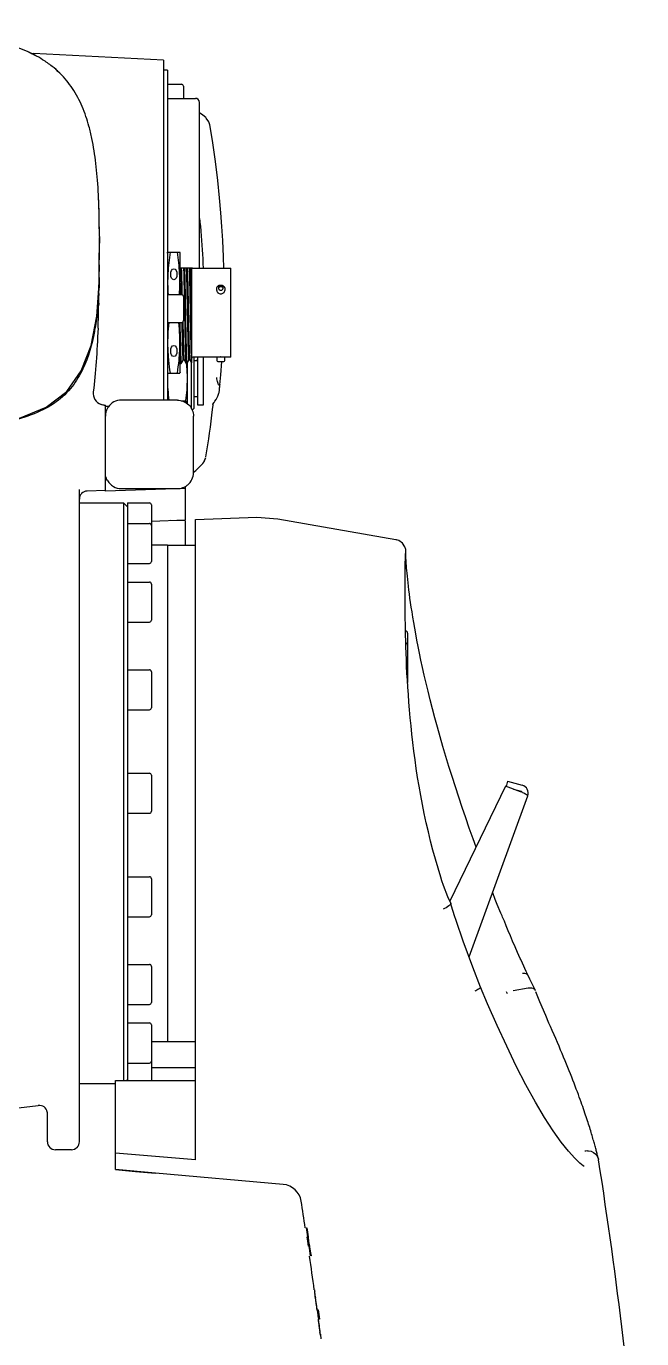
# Model space of a CAD drawing. Header units: millimetres. Extents: x 4086 to 10416, y 123 to 1549.
# Drawn here: x 7395 to 7433.5, y 863 to 945 of the extents above; entities that cross this region are included whole.
import ezdxf

# ---------------------------------------------------------------- set-up
doc = ezdxf.new("R2010")
doc.units = ezdxf.units.MM
doc.layers.add('外形图', color=7, linetype='Continuous')

msp = doc.modelspace()

# ---------------------------------------------------------------- linework, layer by layer
at = {"layer": '外形图', "linetype": 'Continuous'}
for p, q in [((7395.337, 943.258), (7395.346, 943.253)), ((7395.339, 943.257), (7395.337, 943.258)), ((7395.346, 943.253), (7395.339, 943.257)), ((7403.592, 942.827), (7395.481, 943.252)), ((7403.592, 942.827), (7403.592, 921.615)), ((7403.842, 942.202), (7403.592, 942.202)), ((7403.842, 942.202), (7403.842, 921.615)), ((7403.842, 941.327), (7404.717, 941.327)), ((7404.842, 941.202), (7404.842, 940.452)), ((7403.842, 940.452), (7405.592, 940.452)), ((7405.842, 929.855), (7405.842, 940.202)), ((7399.591, 931.827), (7399.591, 931.771)), ((7399.591, 931.771), (7399.591, 931.706)), ((7399.592, 931.827), (7399.592, 931.771)), ((7403.842, 930.798), (7403.855, 930.849)), ((7403.855, 930.849), (7404.622, 930.849)), ((7404.635, 930.798), (7404.622, 930.849)), ((7404.635, 928.202), (7404.635, 930.798)), ((7404.635, 929.878), (7405.387, 929.878)), ((7405.372, 923.966), (7405.372, 929.878)), ((7399.579, 929.268), (7399.578, 929.206)), ((7405.435, 929.855), (7407.81, 929.855)), ((7407.81, 924.299), (7407.81, 929.855)), ((7399.56, 928.607), (7399.56, 928.609)), ((7399.574, 928.955), (7399.573, 928.894)), ((7406.928, 928.466), (7406.928, 928.574)), ((7407.423, 928.574), (7407.423, 928.466)), ((7399.553, 927.66), (7399.551, 927.575)), ((7403.842, 928.202), (7404.717, 928.202)), ((7404.728, 928.202), (7404.728, 928.203)), ((7404.842, 928.077), (7404.842, 926.577)), ((7405.316, 927.236), (7405.322, 926.918)), ((7403.842, 926.452), (7404.717, 926.452)), ((7404.635, 923.356), (7404.635, 926.452)), ((7405.335, 924.555), (7405.335, 926.171)), ((7404.703, 923.904), (7404.839, 924.139)), ((7404.882, 924.139), (7404.838, 924.139)), ((7404.881, 924.141), (7404.881, 924.139)), ((7404.881, 924.139), (7405.017, 923.904)), ((7405.056, 923.904), (7405.192, 924.139)), ((7405.235, 924.139), (7405.191, 924.139)), ((7405.233, 924.141), (7405.234, 924.139)), ((7405.234, 924.139), (7405.353, 923.934)), ((7407.81, 924.299), (7405.435, 924.299)), ((7405.504, 921.106), (7405.504, 924.299)), ((7405.707, 924.076), (7405.729, 924.18)), ((7405.729, 924.299), (7405.729, 921.327)), ((7406.104, 921.327), (7406.104, 924.299)), ((7406.928, 924.299), (7406.928, 924.083)), ((7407.423, 924.083), (7407.423, 924.299)), ((7403.842, 923.356), (7403.855, 923.305)), ((7403.849, 923.325), (7403.849, 923.306)), ((7404.635, 923.356), (7404.622, 923.305)), ((7404.635, 923.954), (7404.665, 923.904)), ((7404.666, 923.902), (7404.665, 923.904)), ((7404.666, 923.902), (7404.702, 923.902)), ((7404.701, 923.902), (7404.702, 923.902)), ((7404.702, 923.902), (7404.703, 923.904)), ((7405.019, 923.902), (7405.017, 923.904)), ((7405.019, 923.902), (7405.054, 923.902)), ((7405.054, 923.902), (7405.056, 923.904)), ((7405.054, 923.902), (7405.054, 923.902)), ((7405.092, 921.394), (7405.092, 923.965)), ((7405.351, 921.077), (7405.351, 923.934)), ((7405.354, 923.934), (7405.353, 923.934)), ((7405.372, 923.966), (7405.354, 923.934)), ((7405.729, 924.071), (7405.504, 924.071)), ((7406.991, 924.02), (7407.359, 924.02)), ((7407.168, 923.188), (7407.233, 924.027)), ((7403.848, 923.29), (7403.847, 923.266)), ((7403.849, 923.306), (7403.848, 923.29)), ((7403.855, 923.305), (7404.622, 923.305)), ((7407.113, 922.562), (7407.168, 923.188)), ((7407.113, 922.581), (7407.114, 922.574)), ((7407.114, 922.574), (7407.114, 922.572)), ((7405.504, 921.833), (7405.729, 921.833)), ((7399.837, 921.308), (7399.698, 921.342)), ((7399.899, 921.302), (7399.837, 921.308)), ((7399.899, 921.302), (7399.967, 921.3)), ((7399.967, 915.933), (7399.967, 921.3)), ((7399.967, 921.241), (7400.183, 921.233)), ((7400.139, 921.177), (7400.14, 921.178)), ((7404.467, 921.615), (7400.967, 921.615)), ((7404.71, 921.581), (7404.993, 921.581)), ((7405.39, 920.992), (7405.504, 921.106)), ((7405.729, 921.327), (7406.104, 921.327)), ((7406.671, 921.349), (7406.671, 921.348)), ((7406.671, 921.348), (7406.672, 921.349)), ((7406.672, 921.349), (7406.676, 921.356)), ((7406.676, 921.356), (7406.686, 921.371)), ((7406.686, 921.371), (7406.757, 921.475)), ((7405.467, 917.089), (7405.467, 920.616)), ((7405.996, 917.6), (7405.996, 917.601)), ((7405.997, 917.601), (7406.049, 917.66)), ((7406.049, 917.66), (7406.112, 917.744)), ((7406.167, 917.84), (7406.236, 918.031)), ((7406.246, 918.084), (7406.247, 918.085)), ((7398.342, 875.327), (7398.342, 916.041)), ((7399.967, 915.979), (7398.824, 915.939)), ((7404.967, 916.108), (7399.967, 915.933)), ((7400.967, 916.092), (7404.467, 916.092)), ((7404.967, 914.152), (7404.967, 916.225)), ((7398.342, 915.202), (7401.092, 915.202)), ((7401.092, 915.202), (7401.092, 879.147)), ((7401.342, 914.952), (7401.092, 915.202)), ((7401.342, 915.202), (7401.342, 914.925)), ((7401.342, 915.202), (7402.717, 915.202)), ((7401.342, 914.925), (7401.342, 913.919)), ((7402.842, 915.077), (7402.842, 913.793)), ((7401.342, 913.918), (7401.342, 913.231)), ((7401.342, 913.918), (7402.717, 913.918)), ((7402.837, 914.053), (7404.967, 914.152)), ((7402.842, 913.793), (7402.842, 911.543)), ((7404.967, 914.074), (7404.04, 914.109)), ((7404.967, 912.568), (7404.967, 914.074)), ((7405.592, 914.165), (7409.435, 914.299)), ((7405.592, 874.186), (7405.592, 914.165)), ((7409.435, 914.299), (7410.738, 914.208)), ((7410.738, 914.208), (7418.115, 912.907)), ((7401.342, 913.231), (7401.342, 910.25)), ((7418.116, 912.907), (7418.149, 912.9)), ((7418.149, 912.9), (7418.159, 912.898)), ((7402.842, 912.577), (7403.842, 912.577)), ((7403.842, 912.577), (7403.842, 881.577)), ((7403.842, 912.568), (7405.592, 912.568)), ((7418.718, 912.02), (7418.718, 912.02)), ((7401.342, 911.418), (7402.717, 911.418)), ((7401.342, 910.26), (7402.717, 910.26)), ((7401.342, 910.25), (7401.342, 909.093)), ((7418.815, 910.804), (7418.799, 910.975)), ((7402.842, 910.135), (7402.842, 907.885)), ((7401.342, 909.093), (7401.342, 904.644)), ((7401.342, 907.76), (7402.717, 907.76)), ((7418.712, 907.202), (7418.717, 907.202)), ((7418.842, 907.077), (7418.842, 906.325)), ((7418.842, 906.325), (7418.842, 903.98)), ((7401.342, 904.785), (7402.717, 904.785)), ((7401.342, 904.644), (7401.342, 903.21)), ((7402.842, 904.66), (7402.842, 902.41)), ((7418.859, 903.692), (7418.832, 904.142)), ((7401.342, 903.21), (7401.342, 897.897)), ((7401.342, 902.285), (7402.717, 902.285)), ((7401.342, 898.327), (7402.717, 898.327)), ((7402.842, 898.202), (7402.842, 895.952)), ((7401.342, 897.896), (7401.342, 896.258)), ((7424.966, 897.515), (7421.489, 890.342)), ((7425.906, 897.173), (7424.966, 897.515)), ((7425.085, 897.824), (7424.999, 897.506)), ((7425.085, 897.824), (7426.006, 897.577)), ((7425.466, 897.333), (7425.909, 897.214)), ((7422.683, 886.857), (7426.347, 896.923)), ((7401.342, 896.258), (7401.342, 890.945)), ((7401.342, 895.827), (7402.717, 895.827)), ((7401.342, 891.869), (7402.717, 891.869)), ((7402.842, 891.744), (7402.842, 889.494)), ((7401.342, 890.945), (7401.342, 889.51)), ((7424.317, 890.447), (7424.167, 890.854)), ((7421.543, 890.219), (7421.546, 890.212)), ((7424.441, 890.127), (7424.317, 890.448)), ((7424.666, 889.601), (7424.441, 890.127)), ((7401.342, 889.51), (7401.342, 885.061)), ((7401.342, 889.369), (7402.717, 889.369)), ((7421.88, 889.123), (7421.782, 889.418)), ((7424.748, 889.419), (7424.666, 889.601)), ((7425.876, 886.766), (7425.712, 887.129)), ((7425.909, 886.693), (7425.876, 886.766)), ((7401.342, 886.395), (7402.717, 886.395)), ((7402.842, 886.27), (7402.842, 884.02)), ((7426.368, 885.694), (7426.247, 885.956)), ((7426.475, 885.477), (7426.366, 885.698)), ((7401.342, 885.061), (7401.342, 883.904)), ((7425.435, 884.77), (7426.368, 884.924)), ((7426.708, 885.007), (7426.475, 885.477)), ((7426.81, 884.805), (7426.708, 885.007)), ((7425.01, 884.7), (7425.061, 884.572)), ((7426.81, 884.805), (7426.816, 884.791)), ((7426.832, 884.751), (7426.816, 884.791)), ((7401.342, 883.904), (7401.342, 880.924)), ((7401.342, 883.895), (7402.717, 883.895)), ((7427.676, 882.73), (7427.47, 883.201)), ((7401.342, 882.737), (7402.717, 882.737)), ((7402.842, 882.612), (7402.842, 880.362)), ((7402.842, 881.577), (7403.842, 881.577)), ((7403.842, 881.586), (7405.592, 881.586)), ((7401.342, 880.924), (7401.342, 880.237)), ((7401.342, 880.237), (7401.342, 879.229)), ((7401.342, 880.237), (7402.717, 880.237)), ((7402.842, 880.362), (7402.842, 879.147)), ((7402.842, 879.948), (7405.592, 879.948)), ((7400.592, 873.583), (7400.592, 879.147)), ((7400.592, 879.147), (7405.592, 879.147)), ((7401.342, 879.202), (7401.286, 879.147)), ((7401.342, 879.229), (7401.342, 879.147)), ((7398.342, 878.952), (7400.592, 878.952)), ((7396.342, 875.327), (7396.342, 877.18)), ((7397.842, 874.827), (7396.842, 874.827)), ((7405.592, 874.186), (7400.592, 874.604)), ((7430.63, 874.775), (7430.613, 874.84)), ((7430.662, 874.651), (7430.63, 874.775)), ((7430.761, 874.262), (7430.712, 874.457)), ((7430.761, 874.262), (7430.77, 874.22)), ((7400.592, 873.583), (7401.841, 873.473)), ((7403.092, 873.364), (7400.592, 873.583)), ((7401.841, 873.473), (7403.092, 873.364)), ((7403.092, 873.358), (7403.092, 873.364)), ((7411.075, 872.66), (7403.092, 873.358)), ((7412.538, 869.952), (7412.55, 869.952)), ((7412.55, 869.952), (7412.588, 869.669)), ((7412.616, 869.115), (7412.571, 869.395)), ((7412.583, 869.578), (7412.614, 869.39)), ((7412.588, 869.669), (7412.625, 869.386)), ((7412.649, 869.115), (7412.603, 869.395)), ((7412.625, 869.386), (7412.629, 869.359)), ((7412.629, 869.359), (7412.663, 869.102)), ((7412.658, 868.811), (7412.616, 869.115)), ((7412.625, 869.102), (7412.63, 869.072)), ((7412.69, 868.811), (7412.649, 869.115)), ((7412.663, 869.102), (7412.713, 868.803)), ((7412.701, 868.807), (7412.727, 868.606)), ((7412.767, 868.404), (7412.701, 868.807)), ((7412.713, 868.803), (7412.718, 868.768)), ((7412.718, 868.768), (7412.763, 868.503)), ((7412.77, 868.202), (7412.73, 868.507)), ((7412.763, 868.503), (7412.813, 868.202)), ((7412.8, 868.202), (7412.767, 868.404)), ((7412.773, 868.202), (7412.77, 868.202)), ((7412.813, 868.202), (7412.8, 868.202)), ((7413.064, 865.74), (7413.051, 865.839)), ((7413.081, 865.617), (7413.064, 865.74)), ((7413.142, 865.216), (7413.132, 865.285)), ((7413.181, 864.899), (7413.181, 864.898)), ((7413.192, 864.818), (7413.181, 864.899)), ((7413.215, 864.827), (7413.264, 864.827)), ((7413.24, 864.636), (7413.215, 864.827)), ((7413.341, 864.252), (7413.291, 864.252))]:
    msp.add_line(p, q, dxfattribs=at)
for points in [[(7406.239, 939.248), (7406.05, 939.403), (7405.842, 939.553)], [(7406.495, 938.799), (7406.434, 938.993), (7406.27, 939.219), (7406.239, 939.248)], [(7407.367, 929.855), (7407.347, 930.555), (7407.3, 931.579), (7407.246, 932.455), (7407.182, 933.301), (7407.098, 934.249), (7406.987, 935.315), (7406.841, 936.501), (7406.653, 937.823), (7406.495, 938.799)], [(7390.538, 919.747), (7392.617, 920.041), (7394.6, 920.494), (7396.271, 921.165), (7397.568, 922.152), (7398.46, 923.446), (7399.074, 925.031), (7399.425, 926.848), (7399.56, 928.607)], [(7406.757, 921.475), (7406.808, 921.553), (7406.879, 921.664), (7406.942, 921.772), (7406.987, 921.86), (7407.018, 921.93), (7407.04, 921.989), (7407.057, 922.042), (7407.07, 922.092), (7407.08, 922.144), (7407.089, 922.197), (7407.096, 922.255), (7407.101, 922.319), (7407.105, 922.387), (7407.109, 922.454), (7407.111, 922.518), (7407.113, 922.564)], [(7406.665, 921.039), (7406.695, 921.29), (7406.701, 921.338), (7406.705, 921.365), (7406.709, 921.388), (7406.712, 921.407), (7406.713, 921.41)], [(7405.458, 917.1), (7405.61, 917.225), (7405.996, 917.6)], [(7406.11, 917.742), (7406.114, 917.748), (7406.133, 917.778), (7406.149, 917.806)], [(7406.149, 917.806), (7406.163, 917.833), (7406.174, 917.859), (7406.184, 917.882), (7406.192, 917.904), (7406.199, 917.923), (7406.205, 917.94), (7406.21, 917.956)], [(7406.21, 917.956), (7406.214, 917.969), (7406.217, 917.981), (7406.219, 917.991), (7406.224, 918.009)], [(7406.224, 918.009), (7406.225, 918.012), (7406.225, 918.012)], [(7418.674, 912.466), (7418.533, 912.68), (7418.295, 912.851), (7418.159, 912.898)], [(7418.736, 912.195), (7418.726, 912.29), (7418.674, 912.466)], [(7418.692, 910.677), (7418.694, 910.849), (7418.695, 911.008), (7418.697, 911.156), (7418.699, 911.292), (7418.7, 911.415), (7418.702, 911.528), (7418.704, 911.628), (7418.706, 911.717), (7418.708, 911.794), (7418.71, 911.86), (7418.713, 911.916), (7418.715, 911.961), (7418.718, 911.996), (7418.719, 912.022), (7418.721, 912.037)], [(7418.755, 911.533), (7418.748, 911.64), (7418.742, 911.734), (7418.739, 911.815), (7418.736, 911.883), (7418.735, 911.941), (7418.735, 911.987), (7418.735, 912.025), (7418.736, 912.057), (7418.737, 912.113)], [(7418.737, 912.113), (7418.737, 912.146), (7418.736, 912.195)], [(7418.799, 910.975), (7418.786, 911.134), (7418.774, 911.279), (7418.763, 911.413), (7418.755, 911.533)], [(7418.738, 906.21), (7418.727, 906.586), (7418.717, 906.949), (7418.709, 907.299), (7418.703, 907.637), (7418.698, 907.961), (7418.694, 908.272), (7418.691, 908.571), (7418.689, 908.856), (7418.688, 909.128), (7418.687, 909.387), (7418.687, 909.634), (7418.688, 909.867), (7418.689, 910.088), (7418.69, 910.297), (7418.691, 910.493), (7418.692, 910.677)], [(7418.928, 909.762), (7418.9, 909.996), (7418.875, 910.216), (7418.852, 910.425), (7418.832, 910.621), (7418.815, 910.804)], [(7423.121, 893.71), (7422.932, 894.238), (7422.699, 894.895), (7422.472, 895.547), (7422.251, 896.193), (7422.037, 896.837), (7421.828, 897.478), (7421.623, 898.116), (7421.425, 898.749), (7421.235, 899.376), (7421.052, 899.995), (7420.876, 900.604), (7420.708, 901.202), (7420.548, 901.786), (7420.397, 902.354), (7420.255, 902.906), (7420.122, 903.441), (7419.997, 903.957), (7419.882, 904.453), (7419.775, 904.928), (7419.677, 905.384), (7419.585, 905.821), (7419.501, 906.239), (7419.423, 906.639), (7419.352, 907.023), (7419.286, 907.389), (7419.226, 907.738), (7419.17, 908.072), (7419.12, 908.39), (7419.074, 908.692), (7419.032, 908.981), (7418.994, 909.255), (7418.959, 909.515), (7418.928, 909.762)], [(7418.832, 904.142), (7418.807, 904.58), (7418.786, 905.006), (7418.768, 905.419), (7418.752, 905.821), (7418.738, 906.21)], [(7420.99, 891.607), (7420.918, 891.832), (7420.747, 892.39), (7420.583, 892.954), (7420.427, 893.522), (7420.28, 894.092), (7420.14, 894.664), (7420.009, 895.236), (7419.886, 895.808), (7419.771, 896.378), (7419.664, 896.945), (7419.565, 897.509), (7419.473, 898.068), (7419.388, 898.621), (7419.31, 899.168), (7419.238, 899.708), (7419.172, 900.239), (7419.113, 900.763), (7419.058, 901.277), (7419.009, 901.781), (7418.965, 902.275), (7418.926, 902.758), (7418.891, 903.231), (7418.859, 903.692)], [(7421.543, 890.219), (7421.366, 890.619), (7421.093, 891.309), (7420.99, 891.607)], [(7421.782, 889.418), (7421.595, 890.034), (7421.546, 890.212)], [(7423.389, 884.971), (7422.913, 886.227), (7422.322, 887.85), (7421.88, 889.123)], [(7424.891, 889.087), (7424.779, 889.348), (7424.748, 889.42)], [(7425.712, 887.129), (7425.555, 887.487), (7425.405, 887.837), (7425.264, 888.175), (7425.131, 888.497), (7425.007, 888.802), (7424.891, 889.087)], [(7426.247, 885.956), (7426.012, 886.469), (7425.909, 886.693)], [(7429.877, 873.778), (7429.884, 873.775), (7429.817, 873.816), (7429.598, 873.99), (7429.281, 874.299), (7428.892, 874.735), (7428.443, 875.299), (7427.943, 875.998), (7427.4, 876.835), (7426.826, 877.8), (7426.235, 878.874), (7425.636, 880.04), (7425.033, 881.282), (7424.431, 882.584), (7423.833, 883.933), (7423.389, 884.971)], [(7427.47, 883.201), (7427.112, 884.057), (7426.864, 884.673)], [(7430.613, 874.84), (7430.595, 874.908), (7430.576, 874.979), (7430.556, 875.051), (7430.536, 875.126), (7430.515, 875.203), (7430.492, 875.283), (7430.469, 875.365), (7430.445, 875.449), (7430.421, 875.535), (7430.395, 875.624), (7430.368, 875.714), (7430.34, 875.807), (7430.312, 875.903), (7430.282, 876), (7430.251, 876.1), (7430.22, 876.202), (7430.187, 876.307), (7430.153, 876.414), (7430.118, 876.524), (7430.081, 876.636), (7430.043, 876.752), (7430.004, 876.87), (7429.964, 876.991), (7429.921, 877.116), (7429.877, 877.244), (7429.832, 877.377), (7429.784, 877.513), (7429.734, 877.654), (7429.682, 877.8), (7429.628, 877.951), (7429.57, 878.108), (7429.511, 878.271), (7429.448, 878.439), (7429.382, 878.614), (7429.314, 878.794), (7429.243, 878.978), (7429.169, 879.167), (7429.094, 879.36), (7429.016, 879.557), (7428.936, 879.758), (7428.854, 879.962), (7428.769, 880.17), (7428.682, 880.383), (7428.592, 880.6), (7428.5, 880.821), (7428.405, 881.048), (7428.307, 881.279), (7428.206, 881.516), (7428.101, 881.758), (7427.994, 882.005), (7427.883, 882.259), (7427.769, 882.518), (7427.676, 882.73)], [(7382.091, 876.548), (7386.867, 876.719), (7392.416, 877.184), (7395.775, 877.584)], [(7430.712, 874.455), (7430.691, 874.539), (7430.677, 874.594), (7430.662, 874.651)], [(7430.775, 874.192), (7430.772, 874.207), (7430.77, 874.22)]]:
    msp.add_lwpolyline(points, dxfattribs=at)
for centre, radius, start, end in [((7391.569, 935.529), 8.598, 64.0093, 65.46808), ((7391.589, 935.571), 8.552, 64.19672, 64.99566), ((7391.658, 935.713), 8.394, 63.97587, 64.1949), ((7395.52, 944.001), 0.75, 256.1381, 267), ((7391.83, 936.06), 8.007, 61.70877, 64.00296), ((7391.731, 935.861), 8.229, 63.06015, 63.97816), ((7391.855, 936.105), 7.955, 62.07122, 63.0613), ((7392.913, 937.736), 6.006, 46.02864, 48.91938), ((7404.717, 941.202), 0.125, 0, 90), ((7405.592, 940.202), 0.25, 0, 90), ((7351.582, 932.141), 48.008, 0.77263, 2.35031), ((7351.432, 932.137), 48.158, 0.77436, 2.30602), ((7334.978, 931.862), 64.613, 0.13226, 0.82161), ((7385.04, 930.252), 20.997, 7.58613, 7.77757), ((7382.634, 929.947), 23.422, 5.40109, 7.54832), ((7165.555, 931.671), 234.037, 359.41158, 0.02435), ((7326.355, 931.828), 73.236, 359.99943, 0.14305), ((7170.804, 931.715), 228.787, 359.58341, 359.92631), ((7405.435, 929.919), 0.0635, 220.48574, 270), ((7369.873, 929.65), 29.708, 357.98721, 359.14317), ((7162.913, 931.877), 236.679, 359.29266, 359.4578), ((7293.832, 930.089), 105.749, 357.84282, 359.19678), ((7371.779, 929.586), 27.801, 357.29726, 357.98126), ((7271.223, 930.532), 128.362, 358.71802, 359.14171), ((7249.091, 930.882), 150.497, 359.13374, 359.26673), ((7199.115, 923.977), 205.656, 1.17751, 1.3776), ((7229.291, 924.648), 175.517, 1.15625, 1.39528), ((7407.113, 928.574), 0.186, 179.48161, 180), ((7407.141, 928.48), 0.217, 216.65248, 221.41788), ((7407.145, 928.483), 0.222, 221.40266, 222.18356), ((7407.149, 928.487), 0.228, 222.1965, 228.6827), ((7407.141, 928.574), 0.115, 159.42479, 171.69475), ((7407.209, 928.574), 0.115, 8.3468, 20.55238), ((7407.2, 928.488), 0.229, 311.35199, 317.77987), ((7407.205, 928.483), 0.222, 317.81851, 318.58535), ((7407.209, 928.48), 0.217, 318.57144, 323.10232), ((7407.238, 928.574), 0.185, 359.47988, 0.00173), ((7304.648, 929.746), 94.928, 357.84192, 358.68966), ((7404.717, 928.077), 0.125, 0, 90), ((7387.04, 928.177), 12.466, 349.45241, 350.5725), ((7404.717, 926.577), 0.125, 270, 0), ((7405.435, 924.236), 0.0635, 90, 180), ((7407.179, 921.459), 2.848, 93.40862, 93.54307), ((7407.176, 921.522), 2.784, 92.89445, 93.40855), ((7407.176, 921.504), 2.802, 92.45113, 92.89367), ((7407.176, 921.522), 2.785, 92.04779, 92.45183), ((7407.175, 921.53), 2.777, 91.64928, 92.04599), ((7407.176, 921.525), 2.781, 91.05695, 91.65076), ((7407.175, 921.516), 2.791, 90.0033, 91.05167), ((7407.175, 921.518), 2.788, 88.94792, 89.99715), ((7407.175, 921.542), 2.764, 88.34752, 88.94481), ((7407.175, 921.519), 2.787, 87.95478, 88.34999), ((7407.175, 921.533), 2.774, 87.54683, 87.95308), ((7407.174, 921.5), 2.806, 87.10679, 87.54798), ((7407.175, 921.527), 2.78, 86.59115, 87.10595), ((7407.172, 921.471), 2.835, 86.45659, 86.59175), ((7406.991, 924.083), 0.0635, 180, 270), ((7407.359, 924.083), 0.0635, 270, 0), ((7399.956, 922.046), 0.749, 172.9447, 249.85027), ((7400.965, 920.616), 0.999, 149.99218, 179.99909), ((7400.966, 920.615), 0.999, 145.80768, 149.99225), ((7400.966, 920.615), 1, 89.99501, 145.71513), ((7401.658, 920.685), 3.454, 12.60169, 15.0362), ((7344.592, 928.327), 62.5, 350.56727, 353.30341), ((7405.47, 918.166), 0.768, 319.09688, 326.62105), ((7405.515, 918.163), 0.728, 325.37281, 333.63964), ((7405.532, 918.155), 0.709, 333.62097, 340.50914), ((7405.555, 918.147), 0.684, 340.50717, 342.84949), ((7404.47, 917.09), 0.997, 309.90939, 359.98348), ((7400.966, 917.092), 1, 210.09544, 270.0255), ((7404.465, 917.101), 1.01, 270.07277, 289.87949), ((7404.466, 917.095), 1.003, 289.96502, 299.92802), ((7404.466, 917.093), 1.002, 299.94749, 309.92125), ((7402.717, 915.077), 0.125, 0, 90), ((7402.717, 913.793), 0.125, 0, 90), ((7402.717, 911.543), 0.125, 270, 0), ((7402.717, 910.135), 0.125, 0, 90), ((7402.717, 907.885), 0.125, 270, 0), ((7418.717, 907.077), 0.125, 0, 90), ((7418.717, 906.325), 0.125, 0, 83.33392), ((7402.717, 904.66), 0.125, 0, 90), ((7402.717, 902.41), 0.125, 270, 0), ((7402.717, 898.202), 0.125, 0, 90), ((7424.91, 894.437), 2.911, 68.17283, 70.00544), ((7425.877, 897.094), 0.125, 21.7324, 75), ((7424.974, 894.597), 2.739, 67.38329, 68.1714), ((7425.877, 897.094), 0.5, 340, 75), ((7402.717, 895.952), 0.125, 270, 0), ((7402.717, 891.744), 0.125, 0, 90), ((7402.717, 889.494), 0.125, 270, 0), ((7402.717, 886.27), 0.125, 0, 90), ((7402.717, 884.02), 0.125, 270, 0), ((7402.717, 882.612), 0.125, 0, 90), ((7402.717, 880.362), 0.125, 270, 0), ((7395.842, 877.089), 0.5, 10.30053, 97.59741), ((7396.842, 875.327), 0.5, 180, 270), ((7397.842, 875.327), 0.5, 270, 0), ((7430.162, 874.109), 0.619, 14.27842, 30.34405), ((7105.943, 823.588), 328.75, 4.94049, 8.8546), ((7410.966, 871.415), 1.25, 8.91128, 85), ((7105.943, 823.588), 310, 8.60279, 8.91128), ((7105.943, 823.588), 310, 7.88009, 8.26868), ((7391.469, 862.62), 21.83, 8.42687, 8.82711), ((7374.953, 860.154), 38.529, 7.97118, 8.45495), ((7369.865, 859.44), 43.667, 7.73943, 7.97379), ((7373.578, 859.937), 39.92, 7.38436, 7.75014), ((7382.082, 861.042), 31.339, 7.39958, 7.65319), ((7393.937, 862.583), 19.385, 7.15979, 7.3967), ((7383.392, 861.21), 30.025, 6.97722, 7.38165), ((7405.925, 864.085), 7.303, 6.70932, 7.18981), ((7375.291, 859.045), 38.335, 7.62629, 7.80157), ((7359.258, 856.897), 54.512, 7.48966, 7.62833), ((7365.784, 857.73), 47.94, 7.48799, 7.69662), ((7365.635, 857.716), 48.083, 7.1979, 7.51273), ((7364.183, 857.501), 49.558, 6.95532, 7.50942), ((7386.774, 860.391), 26.775, 6.96553, 7.18596), ((7398.187, 861.782), 15.278, 6.69319, 6.9772), ((7375.398, 858.879), 38.258, 6.64122, 6.94036)]:
    msp.add_arc(centre, radius, start, end, dxfattribs=at)
for centre in [(7404.242, 929.474), (7404.242, 924.68)]:
    msp.add_ellipse(centre, major_axis=(0, 0.341), ratio=0.57735, dxfattribs=at)
for points, knots in [([(7399.592, 931.827), (7399.592, 932.491), (7399.573, 933.803), (7399.475, 935.589), (7399.315, 936.951), (7399.128, 937.973), (7398.956, 938.685), (7398.752, 939.348), (7398.522, 939.947), (7398.242, 940.531), (7397.921, 941.068), (7397.548, 941.572), (7397.128, 942.031), (7396.631, 942.469), (7396.102, 942.842), (7395.534, 943.167), (7394.951, 943.443), (7394.281, 943.703), (7393.552, 943.93), (7392.741, 944.134), (7391.865, 944.309), (7390.868, 944.465), (7389.468, 944.632), (7387.493, 944.786), (7383.798, 944.934), (7380.353, 944.952), (7377.717, 944.952)], [0, 0, 0, 0, 9292.009648, 19358.320017, 29424.630404, 34659.111797, 40329.79998, 45161.628974, 50396.110367, 55630.59176, 61301.279943, 66535.761353, 72206.449536, 77877.137719, 84020.383246, 88852.212223, 94086.693615, 99321.175026, 104991.863209, 110226.344602, 115897.032784, 121567.720967, 127710.966494, 138616.13607, 150430.069797, 175042.431692, 175042.431692, 175042.431692, 175042.431692]), ([(7404.011, 930.849), (7403.978, 930.63), (7403.919, 930.191), (7403.863, 929.529), (7403.849, 928.865), (7403.867, 928.423), (7403.882, 928.202)], [0, 0, 0, 0, 8269.785568, 16528.354212, 24780.531877, 33033.896404, 33033.896404, 33033.896404, 33033.896404]), ([(7404.595, 928.202), (7404.61, 928.423), (7404.628, 928.865), (7404.613, 929.529), (7404.558, 930.191), (7404.499, 930.63), (7404.465, 930.849)], [0, 0, 0, 0, 8261.682092, 16522.176126, 24789.06758, 33067.187262, 33067.187262, 33067.187262, 33067.187262]), ([(7404.679, 929.878), (7404.681, 929.853), (7404.684, 929.8), (7404.689, 929.675), (7404.696, 929.485), (7404.704, 929.22), (7404.71, 929.026), (7404.712, 928.922)], [0, 0, 0, 0, 3093.283495, 6808.23741, 16016.653248, 27430.069968, 40805.301669, 40805.301669, 40805.301669, 40805.301669]), ([(7404.756, 928.922), (7404.754, 929.026), (7404.749, 929.22), (7404.74, 929.538), (7404.731, 929.753), (7404.723, 929.878)], [0, 0, 0, 0, 8647.374755, 16026.310768, 26382.092513, 26382.092513, 26382.092513, 26382.092513]), ([(7404.893, 929.07), (7404.891, 929.149), (7404.888, 929.3), (7404.882, 929.515), (7404.876, 929.705), (7404.872, 929.823), (7404.87, 929.878)], [0, 0, 0, 0, 9737.300699, 18556.809, 26367.338206, 33090.482144, 33090.482144, 33090.482144, 33090.482144]), ([(7404.906, 929.878), (7404.909, 929.784), (7404.916, 929.574), (7404.925, 929.229), (7404.934, 928.827), (7404.943, 928.377), (7404.952, 927.893), (7404.961, 927.388), (7404.97, 926.874), (7404.979, 926.365), (7404.988, 925.876), (7404.996, 925.486), (7405.002, 925.193), (7405.006, 924.991), (7405.011, 924.803), (7405.015, 924.631), (7405.02, 924.475), (7405.025, 924.336), (7405.029, 924.215), (7405.033, 924.127), (7405.036, 924.066), (7405.039, 924.027), (7405.041, 923.994), (7405.043, 923.966), (7405.045, 923.943), (7405.047, 923.925), (7405.049, 923.914), (7405.051, 923.907), (7405.052, 923.905), (7405.052, 923.904)], [0, 0, 0, 0, 9357.659236, 20952.245928, 34474.888829, 49565.083222, 65820.393916, 82807.214295, 100072.353036, 117155.205117, 133600.07533, 148968.333987, 156119.407264, 162850.124337, 169116.21105, 174875.312745, 180089.302414, 184723.442332, 188746.509427, 192132.516774, 193579.007826, 194858.173806, 195968.125812, 196907.022788, 197673.180378, 198265.862264, 198685.34063, 198830.743782, 198934.276699, 198934.276699, 198934.276699, 198934.276699]), ([(7405.174, 924.277), (7405.172, 924.303), (7405.169, 924.361), (7405.163, 924.5), (7405.155, 924.711), (7405.147, 925.008), (7405.136, 925.427), (7405.124, 925.968), (7405.111, 926.624), (7405.099, 927.305), (7405.086, 927.973), (7405.073, 928.591), (7405.062, 929.059), (7405.052, 929.382), (7405.046, 929.579), (7405.039, 929.74), (7405.035, 929.836), (7405.032, 929.878)], [0, 0, 0, 0, 1590.489588, 3522.166088, 8358.34934, 14388.942522, 21464.263394, 33645.476872, 47096.74018, 61067.338642, 74777.441343, 87461.79514, 98412.61909, 103042.129756, 107018.941823, 110287.143934, 112801.512825, 112801.512825, 112801.512825, 112801.512825]), ([(7405.076, 929.878), (7405.078, 929.851), (7405.081, 929.793), (7405.087, 929.655), (7405.095, 929.443), (7405.103, 929.146), (7405.114, 928.728), (7405.125, 928.186), (7405.138, 927.531), (7405.151, 926.85), (7405.164, 926.182), (7405.177, 925.563), (7405.188, 925.096), (7405.197, 924.772), (7405.204, 924.575), (7405.21, 924.414), (7405.215, 924.318), (7405.218, 924.277)], [0, 0, 0, 0, 1590.522355, 3522.195653, 8358.470647, 14389.19189, 21464.637945, 33645.973319, 47097.410683, 61068.229008, 74778.578505, 87463.136037, 98414.022424, 103043.708108, 107020.537143, 110288.765461, 112803.215092, 112803.215092, 112803.215092, 112803.215092]), ([(7405.335, 924.555), (7405.33, 924.74), (7405.32, 925.151), (7405.306, 925.814), (7405.293, 926.556), (7405.279, 927.329), (7405.266, 928.087), (7405.252, 928.783), (7405.24, 929.303), (7405.231, 929.656), (7405.226, 929.808), (7405.223, 929.878)], [0, 0, 0, 0, 7256.161543, 16106.843416, 26003.098475, 36331.271931, 46450.764942, 55733.881836, 63605.100789, 66854.380621, 69576.410456, 69576.410456, 69576.410456, 69576.410456]), ([(7405.258, 929.878), (7405.261, 929.806), (7405.266, 929.648), (7405.276, 929.281), (7405.288, 928.74), (7405.302, 928.017), (7405.311, 927.504), (7405.316, 927.236)], [0, 0, 0, 0, 3327.607071, 7315.722358, 17000.898283, 28417.404189, 40812.907681, 40812.907681, 40812.907681, 40812.907681]), ([(7405.017, 923.904), (7405.017, 923.904), (7405.016, 923.906), (7405.015, 923.911), (7405.013, 923.919), (7405.011, 923.932), (7405.009, 923.949), (7405.007, 923.969), (7405.006, 923.993), (7405.004, 924.021), (7405.001, 924.066), (7404.998, 924.13), (7404.994, 924.218), (7404.99, 924.32), (7404.986, 924.435), (7404.982, 924.563), (7404.978, 924.702), (7404.974, 924.854), (7404.969, 925.076), (7404.963, 925.376), (7404.955, 925.76), (7404.947, 926.169), (7404.939, 926.595), (7404.932, 927.031), (7404.924, 927.467), (7404.916, 927.896), (7404.906, 928.43), (7404.898, 928.819), (7404.893, 929.07)], [0, 0, 0, 0, 87.935767, 209.014497, 553.674526, 1036.777762, 1658.733014, 2419.398716, 3318.284046, 4354.273191, 5526.073851, 8271.791667, 11543.25477, 15324.186454, 19597.186649, 24341.416038, 29534.193071, 35150.875553, 41164.034191, 54263.732791, 68581.887739, 83843.70996, 99756.331866, 116014.398947, 132305.891222, 148318.081168, 163743.616293, 191667.672213, 191667.672213, 191667.672213, 191667.672213]), ([(7406.928, 928.576), (7406.928, 928.591), (7406.931, 928.621), (7406.946, 928.663), (7406.97, 928.702), (7407.002, 928.735), (7407.04, 928.763), (7407.097, 928.789), (7407.176, 928.803), (7407.256, 928.789), (7407.313, 928.762), (7407.35, 928.734), (7407.381, 928.7), (7407.405, 928.662), (7407.42, 928.619), (7407.423, 928.589), (7407.423, 928.574)], [0, 0, 0, 0, 6368.117934, 12771.117369, 19234.665522, 25782.108474, 32423.822675, 39155.553057, 52745.789083, 66332.407112, 73060.284356, 79697.568085, 86240.68344, 92700.648369, 99101.534662, 105468.336826, 105468.336826, 105468.336826, 105468.336826]), ([(7406.928, 928.466), (7406.928, 928.446), (7406.935, 928.404), (7406.955, 928.367), (7406.967, 928.35)], [0, 0, 0, 0, 9238.216432, 18706.871954, 18706.871954, 18706.871954, 18706.871954]), ([(7406.999, 928.316), (7407.022, 928.295), (7407.079, 928.263), (7407.175, 928.246), (7407.272, 928.263), (7407.328, 928.295), (7407.352, 928.316)], [0, 0, 0, 0, 8143.193776, 16585.406994, 25027.504399, 33170.813802, 33170.813802, 33170.813802, 33170.813802]), ([(7407.324, 928.606), (7407.324, 928.614), (7407.323, 928.632), (7407.314, 928.656), (7407.3, 928.679), (7407.275, 928.705), (7407.233, 928.729), (7407.175, 928.738), (7407.118, 928.729), (7407.076, 928.705), (7407.051, 928.679), (7407.037, 928.656), (7407.028, 928.632), (7407.026, 928.614), (7407.026, 928.606)], [0, 0, 0, 0, 5289.248994, 10653.532566, 16129.899405, 21757.086254, 33424.141652, 45511.881605, 57599.610026, 69267.211924, 74894.841532, 80371.756837, 85736.434824, 91025.76676, 91025.76676, 91025.76676, 91025.76676]), ([(7407.026, 928.606), (7407.026, 928.598), (7407.028, 928.58), (7407.037, 928.556), (7407.051, 928.533), (7407.076, 928.507), (7407.118, 928.483), (7407.175, 928.473), (7407.233, 928.483), (7407.275, 928.507), (7407.3, 928.533), (7407.314, 928.556), (7407.323, 928.58), (7407.324, 928.598), (7407.324, 928.606)], [0, 0, 0, 0, 5288.673392, 10652.373196, 16128.14407, 21754.718542, 33420.504273, 45506.92878, 57593.341755, 69259.673936, 74886.691109, 80363.01039, 85727.104566, 91015.860891, 91015.860891, 91015.860891, 91015.860891]), ([(7407.033, 928.614), (7407.038, 928.627), (7407.053, 928.652), (7407.087, 928.681), (7407.129, 928.699), (7407.175, 928.706), (7407.222, 928.699), (7407.264, 928.681), (7407.297, 928.652), (7407.312, 928.627), (7407.317, 928.614)], [0, 0, 0, 0, 7312.029803, 14951.84659, 22905.953784, 31048.239614, 39190.525444, 47144.632638, 54784.449425, 62096.479228, 62096.479228, 62096.479228, 62096.479228]), ([(7407.383, 928.349), (7407.396, 928.366), (7407.416, 928.404), (7407.423, 928.446), (7407.423, 928.466)], [0, 0, 0, 0, 9475.377522, 18716.88579, 18716.88579, 18716.88579, 18716.88579]), ([(7405.322, 926.918), (7405.323, 926.855), (7405.327, 926.606), (7405.332, 926.357), (7405.335, 926.171)], [0, 0, 0, 0, 4730.227559, 18666.904354, 18666.904354, 18666.904354, 18666.904354]), ([(7399.295, 925.895), (7399.146, 925.096), (7398.786, 923.889), (7397.918, 922.404), (7396.888, 921.406), (7395.502, 920.703), (7393.371, 920.073), (7391.682, 919.829), (7390.544, 919.699)], [0, 0, 0, 0, 9726.103276, 14853.777559, 20420.024235, 26613.434758, 33238.564619, 46937.569335, 46937.569335, 46937.569335, 46937.569335]), ([(7403.928, 926.452), (7403.899, 926.191), (7403.867, 925.797), (7403.853, 925.271), (7403.857, 924.877), (7403.876, 924.482), (7403.92, 923.958), (7403.971, 923.566), (7404.011, 923.305)], [0, 0, 0, 0, 11849.046774, 17770.148054, 23690.827515, 29613.097924, 35538.664322, 47402.817061, 47402.817061, 47402.817061, 47402.817061]), ([(7404.465, 923.305), (7404.506, 923.566), (7404.557, 923.958), (7404.6, 924.482), (7404.619, 924.877), (7404.624, 925.271), (7404.61, 925.797), (7404.578, 926.191), (7404.549, 926.452)], [0, 0, 0, 0, 11875.226168, 17806.323205, 23734.121177, 29660.326716, 35586.954468, 47447.060572, 47447.060572, 47447.060572, 47447.060572]), ([(7404.635, 925.871), (7404.638, 925.736), (7404.643, 925.475), (7404.65, 925.157), (7404.655, 924.921), (7404.659, 924.76), (7404.663, 924.611), (7404.667, 924.475), (7404.671, 924.352), (7404.675, 924.243), (7404.679, 924.149), (7404.683, 924.079), (7404.685, 924.032), (7404.687, 924.002), (7404.689, 923.976), (7404.691, 923.953), (7404.693, 923.935), (7404.695, 923.921), (7404.697, 923.912), (7404.699, 923.907), (7404.699, 923.905), (7404.7, 923.904)], [0, 0, 0, 0, 29289.108432, 56198.412344, 68585.916544, 80176.05772, 90909.501925, 100730.558189, 109589.970439, 117441.018563, 124245.015656, 129966.227074, 132411.721659, 134576.631414, 136458.162448, 138053.722773, 139361.917408, 140382.30484, 141115.442497, 141375.414841, 141566.063402, 141566.063402, 141566.063402, 141566.063402]), ([(7404.821, 924.277), (7404.818, 924.324), (7404.813, 924.433), (7404.806, 924.619), (7404.798, 924.847), (7404.791, 925.113), (7404.784, 925.414), (7404.774, 925.867), (7404.767, 926.219), (7404.762, 926.461)], [0, 0, 0, 0, 3561.757274, 8282.291431, 14080.752471, 20857.394268, 28495.2867, 36862.612589, 55198.033554, 55198.033554, 55198.033554, 55198.033554]), ([(7404.805, 926.49), (7404.81, 926.245), (7404.817, 925.888), (7404.828, 925.429), (7404.835, 925.124), (7404.842, 924.854), (7404.849, 924.623), (7404.857, 924.435), (7404.862, 924.324), (7404.865, 924.277)], [0, 0, 0, 0, 18314.966543, 26681.717841, 34321.779077, 41100.782221, 46899.555155, 51616.445561, 55169.109731, 55169.109731, 55169.109731, 55169.109731]), ([(7404.665, 923.904), (7404.664, 923.904), (7404.664, 923.906), (7404.662, 923.91), (7404.661, 923.918), (7404.659, 923.929), (7404.657, 923.944), (7404.655, 923.963), (7404.653, 923.994), (7404.65, 924.041), (7404.646, 924.107), (7404.642, 924.185), (7404.639, 924.276), (7404.636, 924.341), (7404.635, 924.375)], [0, 0, 0, 0, 423.583658, 998.53385, 2617.131637, 4869.88283, 7759.737276, 11286.963154, 15449.478366, 25660.454143, 38350.024465, 53470.730688, 70955.810956, 90730.406369, 90730.406369, 90730.406369, 90730.406369]), ([(7404.838, 924.139), (7404.838, 924.139), (7404.837, 924.14), (7404.836, 924.141), (7404.835, 924.144), (7404.834, 924.148), (7404.833, 924.153), (7404.831, 924.162), (7404.829, 924.175), (7404.827, 924.195), (7404.825, 924.218), (7404.823, 924.246), (7404.822, 924.266), (7404.821, 924.277)], [0, 0, 0, 0, 724.969419, 1897.620296, 3651.660662, 6023.303898, 9025.414663, 12663.367167, 21854.018313, 33600.169389, 47896.032937, 64722.85436, 84054.780123, 84054.780123, 84054.780123, 84054.780123]), ([(7404.865, 924.277), (7404.866, 924.259), (7404.868, 924.233), (7404.871, 924.201), (7404.873, 924.183), (7404.875, 924.167), (7404.876, 924.155), (7404.878, 924.147), (7404.88, 924.142), (7404.881, 924.141)], [0, 0, 0, 0, 21910.250216, 30853.337143, 38440.168128, 44666.240833, 49530.767747, 53038.80743, 55215.909151, 55215.909151, 55215.909151, 55215.909151]), ([(7405.191, 924.139), (7405.191, 924.139), (7405.19, 924.14), (7405.189, 924.141), (7405.188, 924.144), (7405.187, 924.148), (7405.186, 924.153), (7405.184, 924.162), (7405.182, 924.175), (7405.18, 924.195), (7405.178, 924.218), (7405.176, 924.246), (7405.174, 924.266), (7405.174, 924.277)], [0, 0, 0, 0, 726.098257, 1900.974056, 3656.619259, 6029.080758, 9031.525737, 12669.670451, 21861.691822, 33612.875938, 47916.021661, 64749.209963, 84087.425466, 84087.425466, 84087.425466, 84087.425466]), ([(7405.218, 924.277), (7405.219, 924.259), (7405.221, 924.233), (7405.224, 924.201), (7405.225, 924.183), (7405.227, 924.167), (7405.229, 924.155), (7405.231, 924.147), (7405.232, 924.142), (7405.233, 924.141)], [0, 0, 0, 0, 21919.801497, 30866.830172, 38456.768004, 44684.878599, 49550.686357, 53059.568018, 55237.387373, 55237.387373, 55237.387373, 55237.387373]), ([(7405.353, 923.934), (7405.352, 923.934), (7405.352, 923.936), (7405.351, 923.939), (7405.351, 923.943), (7405.35, 923.948), (7405.35, 923.954), (7405.349, 923.965), (7405.348, 923.981), (7405.347, 924.005), (7405.346, 924.033), (7405.345, 924.065), (7405.344, 924.103), (7405.343, 924.144), (7405.341, 924.209), (7405.339, 924.3), (7405.337, 924.422), (7405.336, 924.509), (7405.335, 924.556)], [0, 0, 0, 0, 316.149812, 855.261277, 1621.758924, 2616.641469, 3839.946723, 5291.414691, 8877.163923, 13370.089716, 18764.331626, 25049.850331, 32215.881998, 40251.563124, 49144.67702, 69448.200727, 93007.467922, 119652.641781, 119652.641781, 119652.641781, 119652.641781]), ([(7404.7, 923.904), (7404.7, 923.904), (7404.7, 923.903), (7404.701, 923.902), (7404.701, 923.902)], [0, 0, 0, 0, 6208.393101, 18652.554914, 18652.554914, 18652.554914, 18652.554914]), ([(7405.052, 923.904), (7405.053, 923.904), (7405.053, 923.903), (7405.054, 923.902), (7405.054, 923.902)], [0, 0, 0, 0, 6215.980996, 18659.785021, 18659.785021, 18659.785021, 18659.785021]), ([(7407.113, 922.562), (7407.113, 922.559), (7407.087, 922.574), (7407.042, 922.513), (7406.962, 922.807), (7406.945, 922.904), (7406.923, 923.027)], [0, 0, 0, 0, 592.829029, 3021.359818, 10574.262608, 33150.156125, 33150.156125, 33150.156125, 33150.156125]), ([(7404.467, 921.615), (7404.597, 921.615), (7404.859, 921.563), (7405.192, 921.341), (7405.414, 921.008), (7405.467, 920.746), (7405.467, 920.616)], [0, 0, 0, 0, 8264.774192, 16529.253676, 24793.201024, 33056.690147, 33056.690147, 33056.690147, 33056.690147]), ([(7426.028, 897.126), (7426.073, 897.107), (7426.154, 897.071), (7426.259, 897.013), (7426.32, 896.973), (7426.351, 896.934), (7426.347, 896.923)], [0, 0, 0, 0, 12974.596043, 23465.515199, 30483.184386, 33795.233591, 33795.233591, 33795.233591, 33795.233591]), ([(7421.546, 890.212), (7421.563, 890.147), (7421.348, 889.98), (7421.193, 889.901), (7421.066, 889.846)], [0, 0, 0, 0, 6212.845669, 18954.883569, 18954.883569, 18954.883569, 18954.883569]), ([(7426.366, 885.698), (7426.355, 885.72), (7426.268, 885.82), (7426.119, 885.826), (7426.017, 885.818)], [0, 0, 0, 0, 3767.280767, 19059.596366, 19059.596366, 19059.596366, 19059.596366]), ([(7423.389, 884.971), (7423.404, 884.931), (7423.234, 884.82), (7423.138, 884.76), (7423.047, 884.714)], [0, 0, 0, 0, 5661.884748, 18993.972492, 18993.972492, 18993.972492, 18993.972492]), ([(7426.366, 884.924), (7426.417, 884.932), (7426.568, 884.945), (7426.762, 884.899), (7426.81, 884.805)], [0, 0, 0, 0, 6256.251591, 19064.055245, 19064.055245, 19064.055245, 19064.055245]), ([(7412.723, 868.188), (7412.724, 868.184), (7412.722, 868.18), (7412.726, 868.171), (7412.725, 868.171)], [0, 0, 0, 0, 14295.362991, 18766.772062, 18766.772062, 18766.772062, 18766.772062]), ([(7413.02, 866.089), (7413.029, 866.089), (7413.018, 866.026), (7413.035, 866.001), (7413.04, 865.97)], [0, 0, 0, 0, 4327.724103, 18773.004513, 18773.004513, 18773.004513, 18773.004513]), ([(7413.099, 865.526), (7413.096, 865.544), (7413.084, 865.562), (7413.095, 865.607), (7413.086, 865.607)], [0, 0, 0, 0, 12812.664899, 18774.779724, 18774.779724, 18774.779724, 18774.779724]), ([(7413.086, 865.607), (7413.085, 865.607), (7413.09, 865.595), (7413.088, 865.59), (7413.089, 865.584)], [0, 0, 0, 0, 4397.123479, 18774.916663, 18774.916663, 18774.916663, 18774.916663]), ([(7413.109, 865.457), (7413.108, 865.463), (7413.106, 865.474), (7413.105, 865.484), (7413.104, 865.488)], [0, 0, 0, 0, 11327.624524, 18775.344298, 18775.344298, 18775.344298, 18775.344298]), ([(7413.181, 864.906), (7413.181, 864.91), (7413.179, 864.921), (7413.178, 864.931), (7413.177, 864.938)], [0, 0, 0, 0, 7156.279209, 18777.075097, 18777.075097, 18777.075097, 18777.075097]), ([(7413.181, 864.898), (7413.182, 864.898), (7413.181, 864.902), (7413.181, 864.904), (7413.181, 864.906)], [0, 0, 0, 0, 4376.937281, 18777.180251, 18777.180251, 18777.180251, 18777.180251]), ([(7413.366, 863.518), (7413.365, 863.524), (7413.363, 863.539), (7413.362, 863.554), (7413.36, 863.563)], [0, 0, 0, 0, 7853.131323, 18781.298533, 18781.298533, 18781.298533, 18781.298533]), ([(7413.367, 863.503), (7413.368, 863.503), (7413.365, 863.511), (7413.366, 863.514), (7413.366, 863.518)], [0, 0, 0, 0, 4514.647879, 18781.467326, 18781.467326, 18781.467326, 18781.467326]), ([(7413.399, 863.304), (7413.404, 863.263), (7413.41, 863.195), (7413.427, 863.1), (7413.419, 863.062), (7413.433, 863.026), (7413.428, 863.026)], [0, 0, 0, 0, 14687.551628, 25305.895899, 31418.078415, 33295.374181, 33295.374181, 33295.374181, 33295.374181])]:
    msp.add_open_spline(points, degree=3, knots=knots, dxfattribs=at)
for points in [[(7399.591, 931.706), (7399.591, 931.611), (7399.591, 931.515), (7399.591, 931.42)], [(7406.086, 929.856), (7406.065, 930.622), (7406.025, 931.389), (7405.952, 932.152)], [(7399.585, 930.051), (7399.584, 929.913), (7399.583, 929.775), (7399.582, 929.637)], [(7399.579, 929.268), (7399.578, 929.163), (7399.577, 929.059), (7399.575, 928.956)], [(7399.549, 928.275), (7399.515, 927.559), (7399.455, 926.842), (7399.337, 926.135)], [(7399.573, 928.894), (7399.572, 928.801), (7399.571, 928.709), (7399.57, 928.617)], [(7399.506, 926.108), (7399.449, 924.636), (7399.357, 923.317), (7399.212, 922.136)], [(7405.092, 922.952), (7405.092, 923.269), (7405.074, 923.586), (7405.043, 923.901)], [(7403.842, 922.952), (7403.842, 922.505), (7403.877, 922.058), (7403.935, 921.615)], [(7404.993, 921.581), (7405.054, 922.035), (7405.092, 922.494), (7405.092, 922.952)], [(7400.1, 916.59), (7400.043, 916.69), (7400.002, 916.802), (7399.982, 916.916)], [(7398.824, 915.939), (7398.699, 915.934), (7398.569, 915.876), (7398.482, 915.786)], [(7398.378, 915.626), (7398.354, 915.567), (7398.342, 915.503), (7398.342, 915.439)], [(7398.482, 915.786), (7398.438, 915.741), (7398.402, 915.685), (7398.378, 915.626)], [(7429.924, 874.757), (7429.994, 874.768), (7430.067, 874.769), (7430.139, 874.762)], [(7430.139, 874.762), (7430.355, 874.739), (7430.586, 874.61), (7430.696, 874.422)], [(7412.614, 869.39), (7412.589, 869.577), (7412.564, 869.765), (7412.538, 869.952)], [(7413.132, 865.285), (7413.125, 865.343), (7413.117, 865.4), (7413.109, 865.457)], [(7413.291, 864.252), (7413.275, 864.38), (7413.258, 864.508), (7413.24, 864.636)], [(7413.264, 864.827), (7413.29, 864.636), (7413.316, 864.444), (7413.341, 864.252)], [(7413.395, 863.259), (7413.387, 863.316), (7413.38, 863.373), (7413.372, 863.43)]]:
    msp.add_open_spline(points, degree=3, dxfattribs=at)

doc.saveas('drawing.dxf')
